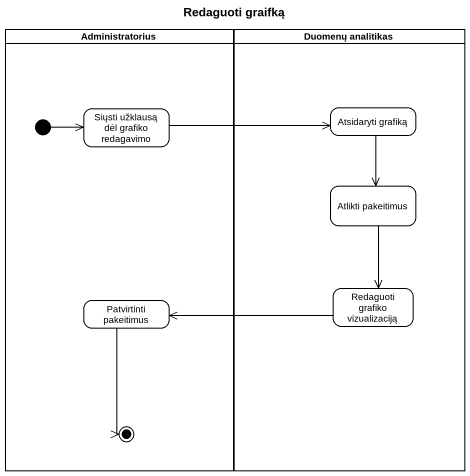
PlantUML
@startuml
title Redaguoti graifką
hide empty description
state Administratorius <<partition>> {
  state "Siųsti užklausą dėl grafiko redagavimo" as Siųsti_užklausą_dėl_grafiko
  state "Patvirtinti pakeitimus" as Patvirtinti_pakeitimus
  [*] -right-> Siųsti_užklausą_dėl_grafiko
  Patvirtinti_pakeitimus --> [*]
}
state "Duomenų analitikas" as Duomenų_analitikas <<partition>> {
  state "Atsidaryti grafiką" as Atsidaryti_grafiką
  state "Atlikti pakeitimus" as Atlikti_pakeitimus
  state "Redaguoti grafiko vizualizaciją" as Redaguoti_grafiko
}
Siųsti_užklausą_dėl_grafiko -right-> Atsidaryti_grafiką
Atsidaryti_grafiką --> Atlikti_pakeitimus
Atlikti_pakeitimus --> Redaguoti_grafiko
Redaguoti_grafiko -left-> Patvirtinti_pakeitimus
@enduml
